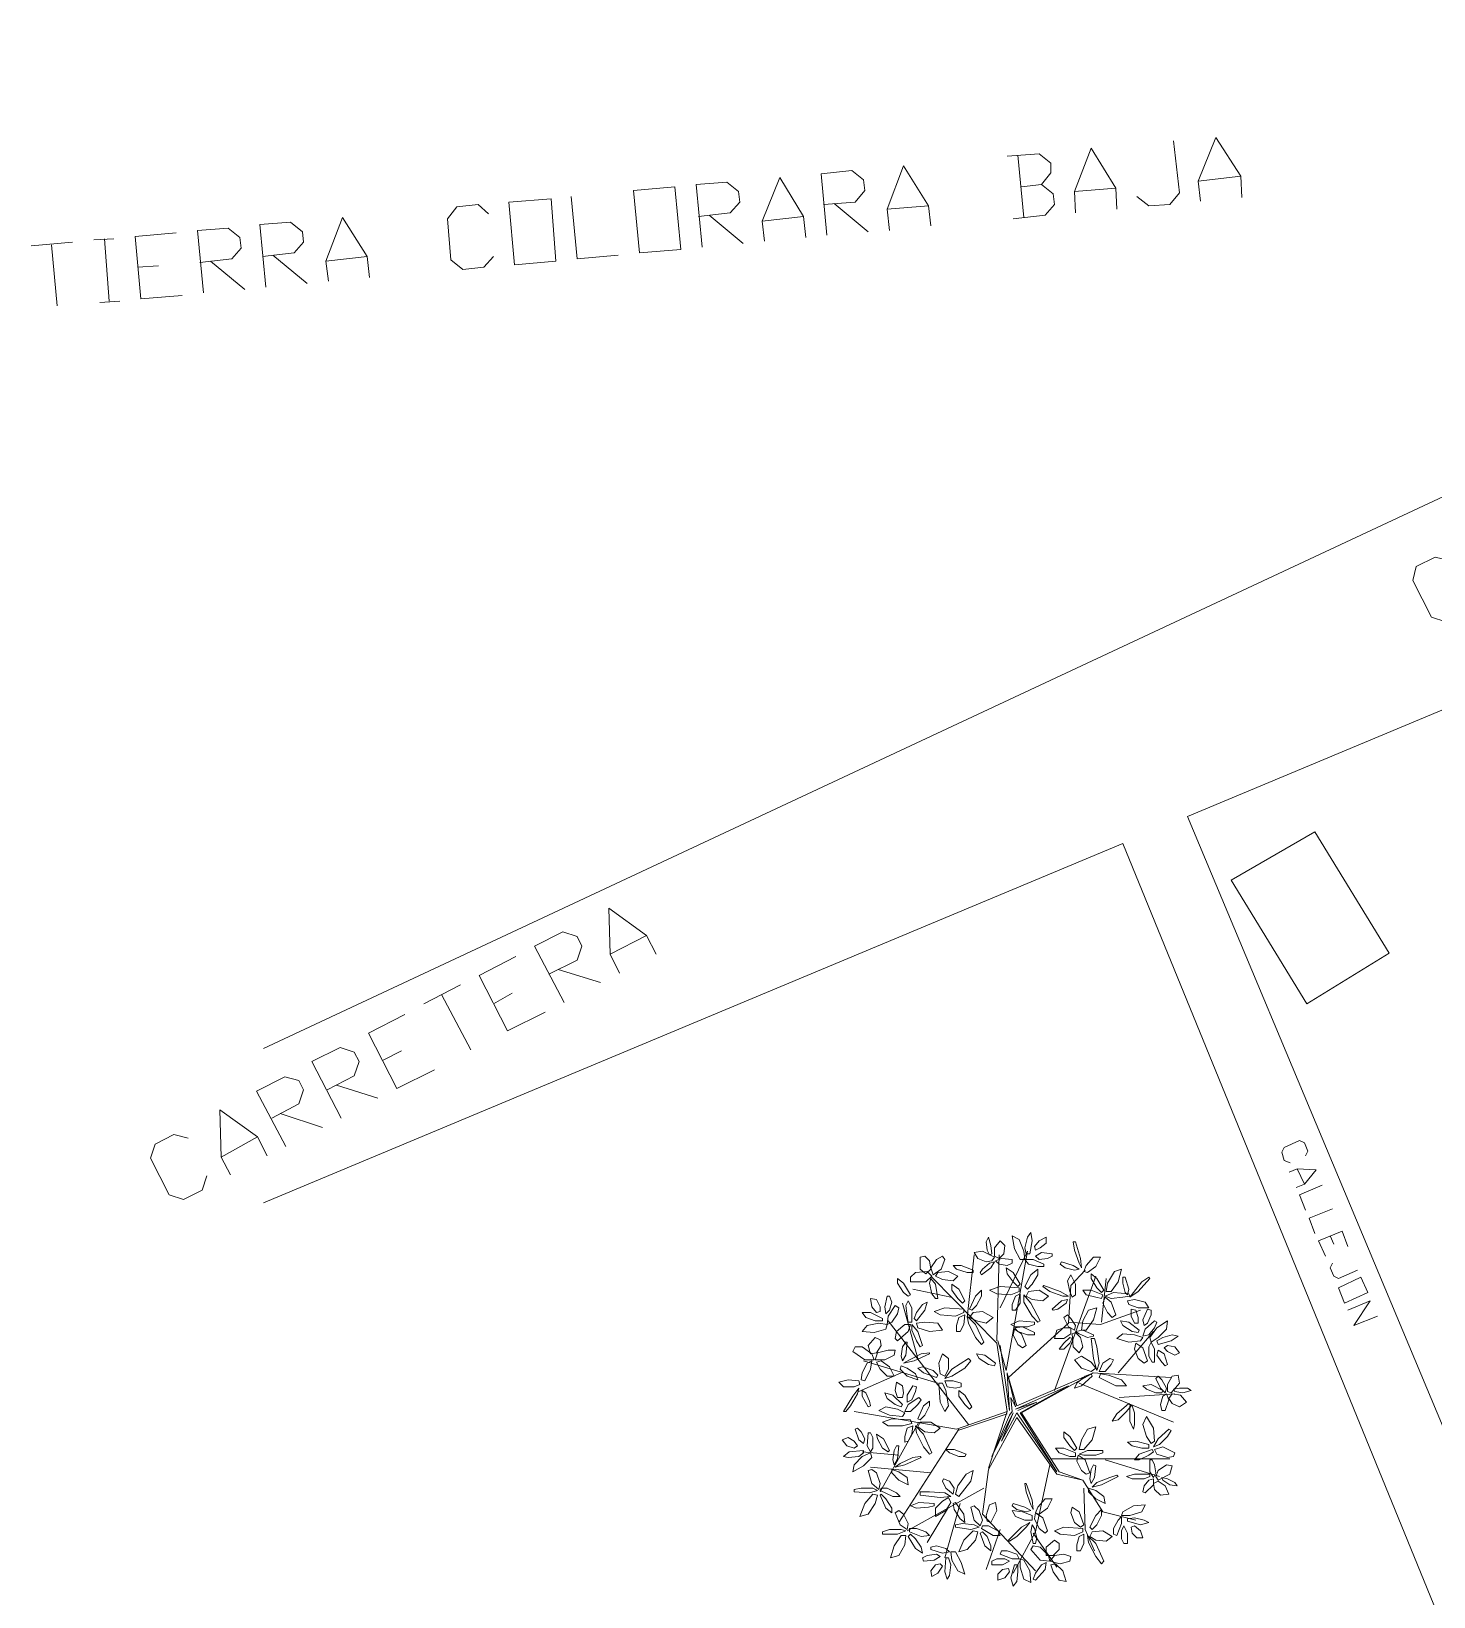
# Model space of a CAD drawing. Header units: millimetres. Extents: x 2413 to 2557, y 1886 to 2106.
# Drawn here: x 2467.81 to 2501.41, y 1978.59 to 2016.1 of the extents above; entities that cross this region are included whole.
import ezdxf

# ---------------------------------------------------------------- set-up
doc = ezdxf.new("R2010")
doc.units = ezdxf.units.MM
doc.layers.add('PDF_0', color=7, linetype='Continuous')
doc.layers.add('PDF_CVL_CUADCON_TIT', color=7, linetype='Continuous')

msp = doc.modelspace()

# ---------------------------------------------------------------- linework, layer by layer
at = {"layer": 'PDF_0', "lineweight": 9}
for points in [[(2491.617, 1986.953), (2491.674, 1987.208), (2491.758, 1987.321), (2491.787, 1987.123), (2491.73, 1986.812), (2491.645, 1986.812)], [(2490.77, 1986.784), (2490.826, 1986.812), (2490.798, 1987.01), (2490.742, 1987.208), (2490.685, 1987.095), (2490.714, 1986.897)], [(2490.996, 1986.699), (2490.883, 1986.756), (2490.883, 1986.953), (2491.024, 1987.123), (2491.137, 1987.01), (2491.109, 1986.812)], [(2491.617, 1986.671), (2491.504, 1986.671), (2491.363, 1986.925), (2491.307, 1987.236), (2491.476, 1987.151), (2491.589, 1986.869)], [(2491.871, 1986.897), (2491.843, 1986.982), (2491.956, 1987.123), (2492.125, 1987.208), (2492.125, 1987.066), (2491.984, 1986.953)], [(2492.803, 1986.897), (2492.916, 1986.586), (2492.973, 1986.473), (2492.944, 1986.699), (2492.831, 1987.095), (2492.775, 1987.095)], [(2489.33, 1986.643), (2489.358, 1986.445), (2489.245, 1986.332), (2489.104, 1986.445), (2489.104, 1986.728), (2489.217, 1986.756)], [(2489.64, 1986.756), (2489.697, 1986.671), (2489.612, 1986.445), (2489.414, 1986.304), (2489.358, 1986.473), (2489.499, 1986.671)], [(2490.233, 1986.36), (2489.979, 1986.445), (2489.895, 1986.53), (2490.092, 1986.53), (2490.375, 1986.417), (2490.375, 1986.36)], [(2490.685, 1986.615), (2490.488, 1986.699), (2490.403, 1986.84), (2490.601, 1986.869), (2490.883, 1986.728), (2490.826, 1986.643)], [(2490.601, 1986.445), (2490.77, 1986.586), (2490.883, 1986.615), (2490.798, 1986.473), (2490.572, 1986.304), (2490.544, 1986.36)], [(2491.194, 1986.53), (2490.996, 1986.558), (2490.911, 1986.643), (2491.052, 1986.699), (2491.307, 1986.671), (2491.307, 1986.586)], [(2491.928, 1986.502), (2491.702, 1986.558), (2491.617, 1986.671), (2491.815, 1986.671), (2492.069, 1986.558), (2492.069, 1986.502)], [(2492.154, 1986.699), (2491.956, 1986.671), (2491.871, 1986.756), (2492.013, 1986.84), (2492.267, 1986.812), (2492.267, 1986.756)], [(2492.577, 1986.473), (2492.803, 1986.417), (2492.916, 1986.445), (2492.775, 1986.53), (2492.493, 1986.615), (2492.464, 1986.558)], [(2493.029, 1986.389), (2493.114, 1986.36), (2493.312, 1986.502), (2493.425, 1986.728), (2493.255, 1986.728), (2493.086, 1986.53)], [(2488.708, 1985.88), (2488.567, 1986.106), (2488.567, 1986.219), (2488.708, 1986.106), (2488.878, 1985.824), (2488.821, 1985.796)], [(2488.991, 1986.36), (2489.273, 1986.389), (2489.386, 1986.276), (2489.245, 1986.134), (2488.878, 1986.134), (2488.878, 1986.247)], [(2489.386, 1985.852), (2489.33, 1986.106), (2489.358, 1986.219), (2489.471, 1986.078), (2489.527, 1985.739), (2489.471, 1985.739)], [(2489.471, 1986.276), (2489.527, 1986.36), (2489.782, 1986.389), (2490.008, 1986.276), (2489.895, 1986.163), (2489.64, 1986.191)], [(2491.335, 1986.134), (2491.194, 1986.332), (2491.165, 1986.473), (2491.335, 1986.36), (2491.504, 1986.078), (2491.448, 1986.022)], [(2491.787, 1986.078), (2491.928, 1986.304), (2491.928, 1986.445), (2491.758, 1986.304), (2491.617, 1986.022), (2491.674, 1985.965)], [(2492.747, 1985.767), (2492.831, 1985.824), (2492.831, 1986.078), (2492.719, 1986.304), (2492.634, 1986.163), (2492.69, 1985.909)], [(2493.34, 1985.993), (2493.199, 1986.219), (2493.199, 1986.332), (2493.34, 1986.219), (2493.509, 1985.937), (2493.453, 1985.88)], [(2493.566, 1985.909), (2493.679, 1985.909), (2493.848, 1986.134), (2493.933, 1986.445), (2493.763, 1986.389), (2493.594, 1986.106)], [(2493.961, 1986.106), (2494.018, 1985.88), (2494.074, 1985.824), (2494.102, 1985.965), (2494.018, 1986.247), (2493.961, 1986.247)], [(2494.413, 1986.134), (2494.215, 1985.88), (2494.131, 1985.767), (2494.328, 1985.909), (2494.611, 1986.219), (2494.582, 1986.247)], [(2488.426, 1985.654), (2488.37, 1985.457), (2488.285, 1985.372), (2488.257, 1985.541), (2488.313, 1985.796), (2488.37, 1985.796)], [(2490.008, 1985.739), (2489.866, 1985.937), (2489.866, 1986.078), (2490.036, 1985.965), (2490.177, 1985.683), (2490.12, 1985.626)], [(2490.459, 1985.57), (2490.572, 1985.796), (2490.572, 1985.937), (2490.431, 1985.796), (2490.29, 1985.485), (2490.346, 1985.457)], [(2491.278, 1985.824), (2490.939, 1985.852), (2490.77, 1985.937), (2491.024, 1986.022), (2491.476, 1985.993), (2491.476, 1985.909)], [(2491.307, 1985.457), (2491.391, 1985.457), (2491.504, 1985.626), (2491.504, 1985.852), (2491.391, 1985.796), (2491.307, 1985.598)], [(2491.787, 1985.316), (2491.589, 1985.654), (2491.589, 1985.824), (2491.758, 1985.626), (2491.984, 1985.203), (2491.928, 1985.174)], [(2491.645, 1985.796), (2491.702, 1985.909), (2491.956, 1985.937), (2492.182, 1985.796), (2492.041, 1985.683), (2491.787, 1985.711)], [(2492.21, 1985.909), (2492.521, 1985.796), (2492.662, 1985.796), (2492.464, 1985.909), (2492.069, 1986.05), (2492.041, 1986.022)], [(2493.312, 1985.767), (2493.086, 1985.824), (2493.001, 1985.937), (2493.199, 1985.937), (2493.481, 1985.824), (2493.453, 1985.739)], [(2493.594, 1985.4), (2493.481, 1985.626), (2493.537, 1985.767), (2493.679, 1985.654), (2493.792, 1985.344), (2493.707, 1985.287)], [(2493.961, 1985.767), (2493.679, 1985.739), (2493.537, 1985.796), (2493.735, 1985.88), (2494.102, 1985.852), (2494.131, 1985.796)], [(2488.031, 1985.203), (2487.805, 1985.287), (2487.72, 1985.4), (2487.918, 1985.4), (2488.2, 1985.259), (2488.2, 1985.203)], [(2488.144, 1985.428), (2488.059, 1985.4), (2487.946, 1985.541), (2487.918, 1985.739), (2488.059, 1985.711), (2488.144, 1985.541)], [(2488.567, 1985.372), (2488.426, 1985.174), (2488.313, 1985.118), (2488.341, 1985.316), (2488.511, 1985.57), (2488.596, 1985.513)], [(2488.793, 1985.316), (2488.765, 1985.57), (2488.821, 1985.683), (2488.906, 1985.513), (2488.906, 1985.174), (2488.821, 1985.174)], [(2489.019, 1985.4), (2489.16, 1985.598), (2489.273, 1985.654), (2489.217, 1985.457), (2489.019, 1985.203), (2488.963, 1985.259)], [(2489.951, 1985.316), (2489.584, 1985.344), (2489.443, 1985.428), (2489.697, 1985.513), (2490.149, 1985.485), (2490.149, 1985.4)], [(2490.29, 1985.287), (2490.375, 1985.4), (2490.601, 1985.428), (2490.855, 1985.287), (2490.685, 1985.146), (2490.459, 1985.203)], [(2492.408, 1985.485), (2492.606, 1985.626), (2492.634, 1985.711), (2492.493, 1985.683), (2492.267, 1985.485), (2492.295, 1985.457)], [(2492.973, 1984.977), (2493.086, 1984.977), (2493.255, 1985.231), (2493.34, 1985.513), (2493.142, 1985.457), (2493.001, 1985.203)], [(2494.074, 1985.683), (2494.102, 1985.598), (2494.328, 1985.513), (2494.582, 1985.513), (2494.498, 1985.654), (2494.243, 1985.711)], [(2494.328, 1985.146), (2494.243, 1985.146), (2494.159, 1985.316), (2494.159, 1985.485), (2494.272, 1985.457), (2494.328, 1985.287)], [(2494.639, 1985.344), (2494.554, 1985.146), (2494.469, 1985.09), (2494.441, 1985.231), (2494.554, 1985.485), (2494.639, 1985.457)], [(2488.313, 1985.118), (2488.285, 1985.005), (2488.002, 1984.92), (2487.72, 1984.948), (2487.833, 1985.09), (2488.115, 1985.146)], [(2488.539, 1984.948), (2488.737, 1985.118), (2488.878, 1985.118), (2488.821, 1984.948), (2488.567, 1984.722), (2488.511, 1984.779)], [(2489.019, 1984.722), (2488.906, 1984.977), (2488.906, 1985.118), (2489.047, 1984.948), (2489.16, 1984.61), (2489.104, 1984.581)], [(2489.019, 1985.146), (2489.047, 1985.033), (2489.33, 1984.948), (2489.64, 1984.977), (2489.527, 1985.146), (2489.217, 1985.174)], [(2489.979, 1984.948), (2490.064, 1984.948), (2490.149, 1985.118), (2490.177, 1985.344), (2490.036, 1985.287), (2489.979, 1985.09)], [(2490.431, 1984.807), (2490.262, 1985.146), (2490.233, 1985.316), (2490.431, 1985.118), (2490.629, 1984.694), (2490.572, 1984.638)], [(2491.674, 1985.061), (2491.391, 1985.061), (2491.278, 1985.118), (2491.476, 1985.203), (2491.843, 1985.174), (2491.843, 1985.118)], [(2491.448, 1984.638), (2491.335, 1984.864), (2491.363, 1985.005), (2491.532, 1984.892), (2491.645, 1984.61), (2491.561, 1984.553)], [(2491.674, 1984.864), (2491.448, 1984.948), (2491.363, 1985.033), (2491.561, 1985.061), (2491.843, 1984.92), (2491.843, 1984.864)], [(2492.719, 1985.033), (2492.719, 1984.892), (2492.549, 1984.779), (2492.323, 1984.779), (2492.38, 1984.977), (2492.549, 1985.033)], [(2492.719, 1985.259), (2492.831, 1985.09), (2492.803, 1984.977), (2492.662, 1985.061), (2492.549, 1985.287), (2492.634, 1985.344)], [(2494.187, 1984.948), (2493.961, 1985.09), (2493.905, 1985.203), (2494.102, 1985.174), (2494.356, 1984.977), (2494.328, 1984.92)], [(2494.724, 1985.033), (2494.582, 1984.864), (2494.441, 1984.835), (2494.498, 1985.005), (2494.724, 1985.203), (2494.78, 1985.174)], [(2494.639, 1984.694), (2494.611, 1984.807), (2494.78, 1985.033), (2495.034, 1985.203), (2495.006, 1985.005), (2494.808, 1984.807)], [(2488.172, 1984.61), (2488.059, 1984.44), (2487.918, 1984.412), (2487.861, 1984.61), (2488.031, 1984.807), (2488.144, 1984.751)], [(2488.68, 1984.581), (2488.652, 1984.355), (2488.68, 1984.242), (2488.765, 1984.384), (2488.793, 1984.694), (2488.765, 1984.694)], [(2492.747, 1984.779), (2492.69, 1984.807), (2492.549, 1984.666), (2492.436, 1984.525), (2492.549, 1984.525), (2492.69, 1984.666)], [(2492.944, 1984.807), (2493.001, 1984.581), (2492.916, 1984.44), (2492.775, 1984.581), (2492.747, 1984.892), (2492.831, 1984.92)], [(2493.114, 1984.807), (2492.916, 1984.892), (2492.831, 1984.948), (2493.001, 1984.977), (2493.255, 1984.864), (2493.255, 1984.835)], [(2493.34, 1984.581), (2493.396, 1984.186), (2493.34, 1984.016), (2493.255, 1984.299), (2493.199, 1984.779), (2493.283, 1984.779)], [(2494.441, 1984.807), (2494.385, 1984.722), (2494.102, 1984.694), (2493.82, 1984.779), (2493.961, 1984.892), (2494.243, 1984.864)], [(2494.328, 1984.299), (2494.243, 1984.525), (2494.272, 1984.666), (2494.441, 1984.553), (2494.554, 1984.242), (2494.469, 1984.186)], [(2494.582, 1984.355), (2494.582, 1984.581), (2494.639, 1984.694), (2494.724, 1984.525), (2494.724, 1984.214), (2494.667, 1984.214)], [(2494.921, 1984.807), (2495.147, 1984.864), (2495.288, 1984.835), (2495.119, 1984.722), (2494.808, 1984.638), (2494.78, 1984.722)], [(2487.72, 1984.581), (2487.946, 1984.412), (2488.002, 1984.271), (2487.777, 1984.271), (2487.494, 1984.468), (2487.551, 1984.581)], [(2488.511, 1984.497), (2488.483, 1984.384), (2488.257, 1984.271), (2488.031, 1984.271), (2488.087, 1984.44), (2488.341, 1984.497)], [(2489.132, 1984.412), (2488.85, 1984.271), (2488.708, 1984.186), (2488.963, 1984.242), (2489.33, 1984.412), (2489.33, 1984.44)], [(2489.697, 1983.875), (2489.584, 1983.932), (2489.556, 1984.186), (2489.64, 1984.412), (2489.782, 1984.299), (2489.782, 1984.045)], [(2490.177, 1984.073), (2489.866, 1983.875), (2489.697, 1983.819), (2489.866, 1984.045), (2490.262, 1984.299), (2490.318, 1984.242)], [(2490.742, 1984.158), (2490.516, 1984.299), (2490.459, 1984.412), (2490.657, 1984.384), (2490.911, 1984.186), (2490.883, 1984.129)], [(2493.312, 1984.073), (2493.199, 1983.988), (2492.973, 1984.073), (2492.803, 1984.271), (2492.973, 1984.355), (2493.199, 1984.214)], [(2493.735, 1984.271), (2493.65, 1984.299), (2493.481, 1984.186), (2493.396, 1983.988), (2493.537, 1983.988), (2493.679, 1984.158)], [(2494.893, 1984.214), (2494.78, 1984.384), (2494.808, 1984.497), (2494.949, 1984.412), (2495.034, 1984.158), (2494.978, 1984.129)], [(2494.949, 1984.553), (2495.034, 1984.61), (2495.204, 1984.581), (2495.317, 1984.44), (2495.204, 1984.384), (2495.034, 1984.468)], [(2487.72, 1983.96), (2487.833, 1984.186), (2487.946, 1984.242), (2487.918, 1984.045), (2487.777, 1983.762), (2487.692, 1983.791)], [(2488.059, 1984.214), (2488.172, 1984.242), (2488.37, 1984.101), (2488.483, 1983.875), (2488.313, 1983.875), (2488.144, 1984.045)], [(2488.652, 1984.129), (2488.624, 1984.045), (2488.793, 1983.875), (2489.047, 1983.791), (2488.991, 1983.932), (2488.793, 1984.073)], [(2489.414, 1984.016), (2489.16, 1984.101), (2489.047, 1984.073), (2489.189, 1983.96), (2489.499, 1983.847), (2489.527, 1983.904)], [(2493.057, 1983.875), (2492.86, 1983.706), (2492.803, 1983.593), (2492.973, 1983.649), (2493.227, 1983.875), (2493.199, 1983.932)], [(2493.622, 1983.904), (2493.933, 1983.791), (2494.046, 1983.649), (2493.792, 1983.649), (2493.396, 1983.847), (2493.425, 1983.932)], [(2494.893, 1983.791), (2495.006, 1983.593), (2494.978, 1983.48), (2494.865, 1983.593), (2494.752, 1983.819), (2494.808, 1983.875)], [(2495.034, 1983.678), (2495.147, 1983.875), (2495.288, 1983.904), (2495.317, 1983.706), (2495.119, 1983.48), (2495.034, 1983.508)], [(2487.664, 1983.678), (2487.635, 1983.762), (2487.381, 1983.791), (2487.155, 1983.734), (2487.268, 1983.621), (2487.522, 1983.621)], [(2487.438, 1983.169), (2487.607, 1983.452), (2487.635, 1983.593), (2487.494, 1983.395), (2487.268, 1983.028), (2487.325, 1983.028)], [(2487.89, 1983.282), (2487.805, 1983.48), (2487.72, 1983.536), (2487.72, 1983.395), (2487.861, 1983.141), (2487.918, 1983.169)], [(2488.68, 1983.367), (2488.567, 1983.367), (2488.511, 1983.536), (2488.539, 1983.734), (2488.68, 1983.649), (2488.708, 1983.48)], [(2488.991, 1983.508), (2488.906, 1983.311), (2488.793, 1983.254), (2488.793, 1983.423), (2488.934, 1983.649), (2489.019, 1983.621)], [(2489.725, 1983.536), (2489.782, 1983.169), (2489.697, 1983.028), (2489.584, 1983.254), (2489.556, 1983.706), (2489.64, 1983.706)], [(2490.092, 1983.621), (2490.092, 1983.706), (2489.895, 1983.762), (2489.697, 1983.762), (2489.753, 1983.621), (2489.951, 1983.593)], [(2490.177, 1983.198), (2490.036, 1983.395), (2490.036, 1983.536), (2490.177, 1983.423), (2490.346, 1983.141), (2490.29, 1983.085)], [(2494.752, 1983.48), (2494.526, 1983.565), (2494.441, 1983.649), (2494.639, 1983.678), (2494.921, 1983.536), (2494.893, 1983.48)], [(2495.175, 1983.565), (2495.204, 1983.508), (2495.401, 1983.48), (2495.599, 1983.536), (2495.514, 1983.593), (2495.317, 1983.593)], [(2488.737, 1983), (2488.68, 1982.915), (2488.37, 1982.943), (2488.115, 1983.056), (2488.285, 1983.141), (2488.567, 1983.085)], [(2488.511, 1983.198), (2488.313, 1983.339), (2488.257, 1983.48), (2488.454, 1983.423), (2488.68, 1983.198), (2488.652, 1983.141)], [(2489.047, 1983.198), (2488.878, 1983.028), (2488.737, 1983.028), (2488.821, 1983.198), (2489.076, 1983.367), (2489.132, 1983.311)], [(2489.217, 1982.943), (2489.33, 1983.169), (2489.33, 1983.282), (2489.189, 1983.169), (2489.047, 1982.859), (2489.104, 1982.83)], [(2494.046, 1983.028), (2493.848, 1982.83), (2493.707, 1982.802), (2493.82, 1982.972), (2494.102, 1983.226), (2494.159, 1983.169)], [(2494.243, 1983), (2494.243, 1982.717), (2494.215, 1982.605), (2494.131, 1982.802), (2494.131, 1983.169), (2494.187, 1983.169)], [(2494.865, 1983.198), (2494.921, 1983.395), (2495.006, 1983.452), (2495.062, 1983.311), (2494.978, 1983.056), (2494.893, 1983.056)], [(2495.062, 1983.339), (2495.147, 1983.452), (2495.345, 1983.423), (2495.486, 1983.254), (2495.317, 1983.141), (2495.147, 1983.226)], [(2488.68, 1982.689), (2488.341, 1982.689), (2488.2, 1982.774), (2488.426, 1982.859), (2488.878, 1982.83), (2488.906, 1982.746)], [(2489.047, 1982.661), (2489.104, 1982.774), (2489.358, 1982.774), (2489.584, 1982.633), (2489.443, 1982.52), (2489.217, 1982.548)], [(2494.639, 1982.266), (2494.724, 1982.322), (2494.695, 1982.633), (2494.526, 1982.915), (2494.441, 1982.717), (2494.526, 1982.435)], [(2487.607, 1982.209), (2487.522, 1982.153), (2487.353, 1982.209), (2487.24, 1982.35), (2487.381, 1982.407), (2487.522, 1982.322)], [(2487.692, 1982.548), (2487.777, 1982.379), (2487.748, 1982.266), (2487.635, 1982.35), (2487.551, 1982.605), (2487.607, 1982.633)], [(2487.974, 1982.407), (2487.974, 1982.153), (2487.918, 1982.068), (2487.833, 1982.209), (2487.861, 1982.52), (2487.918, 1982.52)], [(2488.2, 1982.153), (2488.087, 1982.379), (2488.059, 1982.492), (2488.228, 1982.379), (2488.37, 1982.096), (2488.341, 1982.068)], [(2488.737, 1982.294), (2488.821, 1982.322), (2488.906, 1982.492), (2488.934, 1982.689), (2488.793, 1982.633), (2488.737, 1982.435)], [(2489.189, 1982.181), (2489.019, 1982.52), (2488.991, 1982.689), (2489.189, 1982.492), (2489.386, 1982.04), (2489.33, 1982.011)], [(2492.69, 1982.209), (2492.549, 1982.407), (2492.549, 1982.548), (2492.69, 1982.435), (2492.86, 1982.153), (2492.803, 1982.096)], [(2492.916, 1982.124), (2493.029, 1982.124), (2493.227, 1982.35), (2493.312, 1982.661), (2493.114, 1982.605), (2492.973, 1982.35)], [(2495.034, 1982.435), (2494.836, 1982.237), (2494.695, 1982.181), (2494.808, 1982.379), (2495.062, 1982.605), (2495.119, 1982.576)], [(2487.635, 1981.955), (2487.381, 1981.927), (2487.268, 1981.955), (2487.409, 1982.068), (2487.748, 1982.096), (2487.748, 1982.04)], [(2487.918, 1982.04), (2487.946, 1981.927), (2487.748, 1981.729), (2487.494, 1981.588), (2487.522, 1981.757), (2487.72, 1981.955)], [(2488.483, 1982.096), (2488.454, 1981.87), (2488.483, 1981.757), (2488.567, 1981.899), (2488.596, 1982.209), (2488.539, 1982.209)], [(2490.036, 1981.955), (2489.81, 1982.04), (2489.725, 1982.124), (2489.923, 1982.124), (2490.205, 1982.011), (2490.177, 1981.955)], [(2492.69, 1981.955), (2492.436, 1982.04), (2492.351, 1982.153), (2492.549, 1982.153), (2492.831, 1982.04), (2492.831, 1981.955)], [(2493.312, 1981.983), (2493.029, 1981.983), (2492.916, 1982.011), (2493.114, 1982.096), (2493.481, 1982.096), (2493.481, 1982.04)], [(2494.413, 1982.153), (2494.187, 1982.209), (2494.074, 1982.294), (2494.272, 1982.322), (2494.582, 1982.237), (2494.582, 1982.153)], [(2494.582, 1981.983), (2494.356, 1981.87), (2494.243, 1981.87), (2494.356, 1982.011), (2494.667, 1982.124), (2494.695, 1982.068)], [(2495.034, 1981.927), (2494.78, 1982.011), (2494.724, 1982.124), (2494.921, 1982.181), (2495.204, 1982.04), (2495.175, 1981.955)], [(2488.059, 1981.56), (2488.144, 1981.305), (2488.115, 1981.164), (2487.946, 1981.305), (2487.861, 1981.616), (2487.946, 1981.644)], [(2488.426, 1981.644), (2488.426, 1981.56), (2488.596, 1981.39), (2488.821, 1981.277), (2488.793, 1981.447), (2488.596, 1981.588)], [(2488.934, 1981.927), (2488.624, 1981.786), (2488.511, 1981.701), (2488.737, 1981.757), (2489.132, 1981.927), (2489.104, 1981.955)], [(2492.973, 1981.616), (2492.86, 1981.842), (2492.888, 1981.983), (2493.057, 1981.87), (2493.17, 1981.56), (2493.086, 1981.531)], [(2493.199, 1981.644), (2493.17, 1981.418), (2493.199, 1981.305), (2493.283, 1981.447), (2493.312, 1981.729), (2493.255, 1981.757)], [(2494.724, 1981.757), (2494.752, 1981.56), (2494.695, 1981.447), (2494.611, 1981.588), (2494.611, 1981.87), (2494.667, 1981.87)], [(2494.808, 1981.616), (2495.006, 1981.757), (2495.147, 1981.729), (2495.091, 1981.531), (2494.808, 1981.39), (2494.752, 1981.475)], [(2489.669, 1981.418), (2489.64, 1981.362), (2489.725, 1981.193), (2489.895, 1981.051), (2489.923, 1981.193), (2489.81, 1981.362)], [(2490.008, 1981.249), (2490.205, 1981.531), (2490.375, 1981.616), (2490.318, 1981.362), (2490.036, 1980.995), (2489.951, 1981.051)], [(2491.645, 1981.108), (2491.758, 1980.797), (2491.815, 1980.684), (2491.787, 1980.91), (2491.645, 1981.305), (2491.617, 1981.305)], [(2493.65, 1981.447), (2493.34, 1981.334), (2493.227, 1981.221), (2493.453, 1981.277), (2493.848, 1981.475), (2493.82, 1981.503)], [(2494.469, 1981.418), (2494.187, 1981.418), (2494.046, 1981.475), (2494.243, 1981.531), (2494.611, 1981.531), (2494.611, 1981.475)], [(2494.469, 1981.249), (2494.582, 1981.39), (2494.695, 1981.418), (2494.695, 1981.277), (2494.498, 1981.08), (2494.441, 1981.108)], [(2494.695, 1981.305), (2494.808, 1981.362), (2494.978, 1981.249), (2495.062, 1981.051), (2494.865, 1981.023), (2494.724, 1981.164)], [(2494.893, 1981.447), (2494.921, 1981.39), (2495.091, 1981.277), (2495.26, 1981.249), (2495.204, 1981.334), (2495.034, 1981.418)], [(2487.692, 1981.193), (2487.974, 1981.193), (2488.087, 1981.136), (2487.89, 1981.08), (2487.522, 1981.108), (2487.522, 1981.164)], [(2488.087, 1981.023), (2487.974, 1981.051), (2487.777, 1980.825), (2487.664, 1980.515), (2487.861, 1980.571), (2488.031, 1980.825)], [(2488.313, 1981.193), (2488.539, 1981.08), (2488.624, 1980.995), (2488.454, 1980.995), (2488.144, 1981.136), (2488.172, 1981.193)], [(2488.285, 1980.938), (2488.426, 1980.712), (2488.426, 1980.6), (2488.285, 1980.712), (2488.144, 1981.023), (2488.172, 1981.051)], [(2489.33, 1981.108), (2489.697, 1981.08), (2489.838, 1980.995), (2489.584, 1980.967), (2489.104, 1981.023), (2489.104, 1981.108)], [(2489.782, 1980.967), (2489.838, 1980.854), (2489.725, 1980.656), (2489.471, 1980.515), (2489.471, 1980.712), (2489.64, 1980.882)], [(2491.871, 1980.6), (2491.956, 1980.571), (2492.154, 1980.712), (2492.267, 1980.938), (2492.097, 1980.938), (2491.928, 1980.741)], [(2493.142, 1981.193), (2493.142, 1981.108), (2493.312, 1980.938), (2493.537, 1980.825), (2493.509, 1980.995), (2493.312, 1981.136)], [(2488.708, 1980.571), (2488.821, 1980.345), (2488.793, 1980.204), (2488.624, 1980.317), (2488.511, 1980.6), (2488.596, 1980.656)], [(2489.302, 1980.741), (2489.019, 1980.712), (2488.878, 1980.769), (2489.076, 1980.854), (2489.443, 1980.825), (2489.443, 1980.769)], [(2489.923, 1980.684), (2490.064, 1980.458), (2490.177, 1980.374), (2490.149, 1980.571), (2489.951, 1980.854), (2489.895, 1980.825)], [(2490.516, 1980.656), (2490.601, 1980.43), (2490.544, 1980.289), (2490.403, 1980.43), (2490.318, 1980.741), (2490.403, 1980.769)], [(2490.685, 1980.543), (2490.77, 1980.797), (2490.911, 1980.854), (2490.939, 1980.656), (2490.798, 1980.374), (2490.714, 1980.402)], [(2491.419, 1980.684), (2491.645, 1980.628), (2491.758, 1980.656), (2491.617, 1980.741), (2491.335, 1980.825), (2491.307, 1980.769)], [(2491.787, 1980.43), (2491.787, 1980.543), (2491.561, 1980.628), (2491.307, 1980.656), (2491.391, 1980.515), (2491.617, 1980.43)], [(2491.956, 1980.232), (2491.843, 1980.458), (2491.871, 1980.6), (2492.041, 1980.487), (2492.154, 1980.176), (2492.097, 1980.119)], [(2492.803, 1980.374), (2492.719, 1980.6), (2492.747, 1980.741), (2492.916, 1980.628), (2493.029, 1980.317), (2492.944, 1980.261)], [(2493.34, 1980.317), (2493.453, 1980.543), (2493.453, 1980.684), (2493.312, 1980.543), (2493.17, 1980.261), (2493.227, 1980.204)], [(2493.735, 1980.232), (2493.848, 1980.43), (2493.933, 1980.515), (2493.933, 1980.345), (2493.82, 1980.063), (2493.735, 1980.091)], [(2493.933, 1980.543), (2493.961, 1980.628), (2494.215, 1980.769), (2494.498, 1980.797), (2494.413, 1980.628), (2494.131, 1980.543)], [(2488.37, 1980.204), (2488.652, 1980.204), (2488.765, 1980.176), (2488.567, 1980.091), (2488.2, 1980.091), (2488.2, 1980.148)], [(2489.019, 1980.232), (2489.245, 1980.148), (2489.33, 1980.063), (2489.132, 1980.035), (2488.85, 1980.148), (2488.85, 1980.232)], [(2490.12, 1980.345), (2490.403, 1980.317), (2490.516, 1980.261), (2490.318, 1980.204), (2489.951, 1980.261), (2489.951, 1980.317)], [(2490.488, 1980.148), (2490.375, 1980.176), (2490.149, 1979.95), (2490.036, 1979.668), (2490.233, 1979.724), (2490.431, 1979.95)], [(2490.714, 1980.035), (2490.798, 1979.809), (2490.798, 1979.696), (2490.657, 1979.809), (2490.544, 1980.119), (2490.601, 1980.148)], [(2490.742, 1980.289), (2490.968, 1980.176), (2491.024, 1980.063), (2490.855, 1980.063), (2490.572, 1980.232), (2490.601, 1980.289)], [(2491.419, 1980.035), (2491.645, 1980.261), (2491.73, 1980.374), (2491.532, 1980.261), (2491.222, 1979.95), (2491.25, 1979.922)], [(2491.9, 1980.006), (2491.843, 1980.232), (2491.787, 1980.317), (2491.758, 1980.148), (2491.815, 1979.865), (2491.871, 1979.865)], [(2492.803, 1980.063), (2492.464, 1980.091), (2492.323, 1980.176), (2492.549, 1980.261), (2493.001, 1980.232), (2493.001, 1980.148)], [(2493.17, 1980.035), (2493.227, 1980.148), (2493.481, 1980.176), (2493.707, 1980.035), (2493.566, 1979.922), (2493.312, 1979.95)], [(2493.933, 1979.978), (2493.933, 1980.176), (2493.989, 1980.289), (2494.074, 1980.119), (2494.074, 1979.865), (2493.989, 1979.865)], [(2494.243, 1980.487), (2494.469, 1980.43), (2494.582, 1980.374), (2494.385, 1980.317), (2494.074, 1980.402), (2494.074, 1980.458)], [(2494.159, 1980.261), (2494.243, 1980.289), (2494.385, 1980.176), (2494.441, 1980.006), (2494.3, 1980.006), (2494.187, 1980.119)], [(2488.765, 1980.063), (2488.652, 1980.063), (2488.483, 1979.809), (2488.398, 1979.526), (2488.596, 1979.583), (2488.737, 1979.837)], [(2488.991, 1979.978), (2489.132, 1979.781), (2489.16, 1979.639), (2488.991, 1979.752), (2488.821, 1980.035), (2488.878, 1980.091)], [(2489.499, 1979.809), (2489.725, 1979.752), (2489.81, 1979.668), (2489.64, 1979.639), (2489.358, 1979.724), (2489.358, 1979.781)], [(2491.984, 1979.781), (2492.182, 1979.583), (2492.21, 1979.442), (2491.984, 1979.47), (2491.758, 1979.724), (2491.815, 1979.809)], [(2492.436, 1979.724), (2492.295, 1979.583), (2492.125, 1979.583), (2492.125, 1979.781), (2492.323, 1979.95), (2492.436, 1979.865)], [(2492.86, 1979.696), (2492.944, 1979.696), (2493.029, 1979.865), (2493.029, 1980.091), (2492.916, 1980.035), (2492.86, 1979.837)], [(2493.312, 1979.555), (2493.142, 1979.894), (2493.114, 1980.063), (2493.312, 1979.865), (2493.509, 1979.442), (2493.453, 1979.385)], [(2489.273, 1979.583), (2489.499, 1979.611), (2489.584, 1979.555), (2489.443, 1979.47), (2489.189, 1979.442), (2489.16, 1979.526)], [(2489.584, 1979.385), (2489.64, 1979.329), (2489.527, 1979.159), (2489.386, 1979.075), (2489.358, 1979.216), (2489.471, 1979.357)], [(2489.838, 1979.357), (2489.81, 1979.103), (2489.753, 1979.018), (2489.697, 1979.188), (2489.725, 1979.526), (2489.782, 1979.526)], [(2489.838, 1979.668), (2489.951, 1979.668), (2490.092, 1979.413), (2490.177, 1979.131), (2490.008, 1979.216), (2489.866, 1979.47)], [(2490.939, 1979.498), (2491.137, 1979.498), (2491.25, 1979.442), (2491.081, 1979.357), (2490.826, 1979.357), (2490.826, 1979.442)], [(2491.194, 1979.696), (2491.419, 1979.611), (2491.476, 1979.498), (2491.307, 1979.498), (2491.024, 1979.611), (2491.052, 1979.696)], [(2491.504, 1979.498), (2491.589, 1979.47), (2491.73, 1979.216), (2491.758, 1978.933), (2491.589, 1979.018), (2491.504, 1979.3)], [(2491.871, 1979.159), (2492.013, 1979.357), (2492.125, 1979.413), (2492.097, 1979.244), (2491.871, 1978.99), (2491.815, 1979.018)], [(2492.719, 1979.555), (2492.69, 1979.442), (2492.464, 1979.385), (2492.21, 1979.442), (2492.323, 1979.583), (2492.549, 1979.611)], [(2492.238, 1979.357), (2492.351, 1979.385), (2492.521, 1979.216), (2492.606, 1978.962), (2492.436, 1978.99), (2492.295, 1979.188)], [(2491.222, 1979.272), (2491.25, 1979.188), (2491.137, 1979.046), (2490.968, 1978.99), (2490.968, 1979.131), (2491.081, 1979.244)], [(2491.448, 1979.188), (2491.419, 1978.962), (2491.335, 1978.849), (2491.278, 1979.046), (2491.363, 1979.357), (2491.448, 1979.357)]]:
    msp.add_lwpolyline(points, close=True, dxfattribs=at)
for points in [[(2490.233, 1985.287), (2490.403, 1986.784)], [(2490.939, 1984.722), (2490.996, 1986.784)], [(2491.024, 1985.513), (2491.674, 1986.869), (2491.165, 1984.016), (2490.968, 1984.722)], [(2491.194, 1983.028), (2490.939, 1984.666), (2489.386, 1986.247)], [(2493.057, 1986.417), (2492.719, 1986.05), (2492.662, 1985.146), (2491.222, 1983.847), (2491.419, 1983.169), (2493.255, 1983.96), (2491.532, 1983), (2492.436, 1981.588), (2493.001, 1981.39)], [(2492.323, 1983.536), (2493.312, 1986.276)], [(2493.453, 1985.174), (2493.566, 1986.219)], [(2489.838, 1985.767), (2488.934, 1985.965)], [(2489.047, 1984.299), (2488.68, 1985.626)], [(2492.662, 1985.174), (2493.425, 1985.118), (2494.385, 1985.457)], [(2490.262, 1982.717), (2488.341, 1985.203)], [(2493.848, 1983.96), (2494.695, 1984.948)], [(2491.024, 1984.61), (2491.25, 1983.056), (2491.194, 1983.96), (2491.391, 1983.141), (2491.278, 1983.367), (2491.307, 1983.028), (2491.25, 1982.943), (2490.826, 1981.955), (2491.335, 1983), (2491.052, 1982.322), (2491.419, 1983), (2492.38, 1981.588), (2491.504, 1983), (2492.662, 1983.649), (2491.391, 1983.085), (2491.9, 1983.254), (2491.448, 1983.056)], [(2488.652, 1983.96), (2487.635, 1983.508)], [(2489.527, 1983.706), (2487.748, 1984.242)], [(2493.227, 1983.96), (2495.119, 1983.847)], [(2492.916, 1983.706), (2495.175, 1982.774)], [(2493.876, 1983.367), (2495.204, 1983.452)], [(2490.742, 1981.673), (2491.194, 1983.028), (2489.979, 1982.605), (2487.522, 1983.028)], [(2489.076, 1982.774), (2488.144, 1981.108)], [(2491.194, 1982.972), (2490.008, 1982.576)], [(2494.272, 1980.43), (2493.481, 1980.628), (2493.001, 1981.39), (2492.38, 1981.531), (2491.419, 1982.887), (2490.742, 1981.644), (2490.601, 1980.571), (2491.871, 1979.216)], [(2490.036, 1982.605), (2488.596, 1980.374)], [(2488.596, 1981.983), (2487.72, 1982.068)], [(2489.358, 1981.56), (2487.918, 1981.701)], [(2492.21, 1981.757), (2491.871, 1980.148), (2491.335, 1979.159)], [(2492.238, 1981.899), (2495.091, 1981.899)], [(2493.537, 1981.87), (2494.836, 1981.475)], [(2490.629, 1981.193), (2488.793, 1980.176)], [(2493.029, 1981.193), (2493.057, 1980.204), (2493.283, 1979.696)], [(2489.782, 1980.741), (2489.273, 1979.894)], [(2490.064, 1980.825), (2489.697, 1979.526)], [(2491.024, 1980.204), (2490.685, 1979.244)], [(2491.815, 1980.119), (2492.38, 1979.3)]]:
    msp.add_lwpolyline(points, dxfattribs=at)
at = {"layer": 'PDF_CVL_CUADCON_TIT', "lineweight": 9}
for points in [[(2473.374, 1991.726), (2525.477, 2016.097)], [(2495.825, 2012.03), (2495.768, 2012.51), (2496.192, 2013.555), (2496.785, 2012.623), (2496.813, 2012.115)], [(2492.013, 2012.426), (2492.238, 2012.708), (2492.238, 2012.934), (2491.956, 2013.16), (2491.194, 2013.103)], [(2491.448, 2013.132), (2491.589, 2011.635)], [(2492.831, 2011.748), (2492.803, 2012.256), (2493.199, 2013.301), (2493.792, 2012.341), (2493.82, 2011.833)], [(2494.3, 2012.143), (2494.582, 2011.917), (2495.091, 2011.946), (2495.317, 2012.228), (2495.175, 2013.47)], [(2486.873, 2011.211), (2486.732, 2012.68), (2487.466, 2012.764), (2487.748, 2012.539), (2487.777, 2012.284), (2487.551, 2012.002), (2486.788, 2011.946)], [(2488.37, 2011.324), (2488.313, 2011.833), (2488.708, 2012.877), (2489.302, 2011.917), (2489.358, 2011.437)], [(2483.88, 2010.929), (2483.738, 2012.426), (2484.473, 2012.482), (2484.755, 2012.256), (2484.783, 2012.002), (2484.557, 2011.748), (2483.795, 2011.663)], [(2485.376, 2011.07), (2485.32, 2011.55), (2485.743, 2012.595), (2486.308, 2011.663), (2486.365, 2011.155)], [(2491.335, 2011.607), (2492.097, 2011.691), (2492.323, 2011.946), (2492.295, 2012.2), (2492.013, 2012.426), (2491.532, 2012.369)], [(2495.768, 2012.51), (2496.785, 2012.623)], [(2480.745, 2012.143), (2480.886, 2010.646), (2481.874, 2010.731)], [(2492.803, 2012.256), (2493.792, 2012.341)], [(2474.928, 2010.11), (2474.871, 2010.59), (2475.266, 2011.635), (2475.859, 2010.703), (2475.916, 2010.195)], [(2478.881, 2010.703), (2478.655, 2010.449), (2478.147, 2010.392), (2477.864, 2010.618), (2477.78, 2011.607), (2478.006, 2011.889), (2478.514, 2011.946), (2478.768, 2011.72)], [(2484.049, 2011.691), (2484.868, 2011.014)], [(2485.32, 2011.55), (2486.308, 2011.663)], [(2487.042, 2011.974), (2487.861, 2011.296)], [(2488.313, 2011.833), (2489.302, 2011.917)], [(2471.426, 2009.771), (2470.437, 2009.686), (2470.296, 2011.183), (2471.285, 2011.268)], [(2471.934, 2009.828), (2471.793, 2011.324), (2472.527, 2011.381), (2472.81, 2011.155), (2472.838, 2010.901), (2472.612, 2010.646), (2471.849, 2010.562)], [(2473.431, 2009.969), (2473.29, 2011.465), (2474.024, 2011.522), (2474.306, 2011.296), (2474.335, 2011.042), (2474.109, 2010.788), (2473.346, 2010.703)], [(2467.811, 2010.957), (2468.8, 2011.042)], [(2468.291, 2010.985), (2468.432, 2009.517)], [(2469.308, 2011.098), (2469.788, 2011.127)], [(2469.562, 2011.127), (2469.675, 2009.63)], [(2472.104, 2010.59), (2472.923, 2009.912)], [(2473.6, 2010.731), (2474.419, 2010.053)], [(2474.871, 2010.59), (2475.859, 2010.703)], [(2470.353, 2010.449), (2470.861, 2010.477)], [(2469.449, 2009.602), (2469.929, 2009.63)], [(2529.515, 1973.907), (2528.781, 1976.42), (2525.307, 1984.101), (2520.789, 1992.517), (2516.101, 2000.48), (2513.559, 2006.128), (2505.313, 2001.384), (2495.514, 1997.289), (2508.476, 1966.31)], [(2502.235, 2002.513), (2502.151, 2002.175), (2501.699, 2001.949), (2501.36, 2002.062), (2500.908, 2002.937), (2500.993, 2003.276), (2501.445, 2003.502), (2501.783, 2003.417)], [(2473.374, 1988.027), (2493.961, 1996.64), (2508.081, 1962.074)], [(2481.903, 1993.533), (2481.677, 1993.985), (2481.649, 1995.086), (2482.552, 1994.437), (2482.778, 1993.985)], [(2480.575, 1992.827), (2479.869, 1994.183), (2480.547, 1994.522), (2480.886, 1994.409), (2480.999, 1994.183), (2480.886, 1993.844), (2480.208, 1993.505)], [(2481.677, 1993.985), (2482.552, 1994.437)], [(2480.124, 1992.601), (2479.22, 1992.15), (2478.542, 1993.477), (2479.418, 1993.929)], [(2477.215, 1992.799), (2478.09, 1993.251)], [(2480.434, 1993.618), (2481.451, 1993.307)], [(2477.639, 1993.025), (2478.345, 1991.698)], [(2478.881, 1992.799), (2479.333, 1993.053)], [(2477.469, 1991.218), (2476.565, 1990.766), (2475.888, 1992.093), (2476.763, 1992.545)], [(2475.238, 1990.06), (2474.532, 1991.415), (2475.21, 1991.754), (2475.549, 1991.641), (2475.662, 1991.415), (2475.549, 1991.076), (2474.899, 1990.738)], [(2476.227, 1991.444), (2476.678, 1991.669)], [(2473.911, 1989.382), (2473.205, 1990.709), (2473.883, 1991.048), (2474.222, 1990.963), (2474.335, 1990.738), (2474.222, 1990.399), (2473.572, 1990.06)], [(2475.125, 1990.85), (2476.114, 1990.54)], [(2472.584, 1988.704), (2472.358, 1989.128), (2472.329, 1990.257), (2473.233, 1989.608), (2473.459, 1989.156)], [(2473.77, 1990.173), (2474.786, 1989.834)], [(2472.019, 1988.676), (2471.906, 1988.337), (2471.454, 1988.111), (2471.115, 1988.224), (2470.663, 1989.1), (2470.776, 1989.439), (2471.228, 1989.664), (2471.567, 1989.58)], [(2472.358, 1989.128), (2473.233, 1989.608)], [(2497.971, 1988.987), (2497.83, 1989.043), (2497.773, 1989.241), (2497.83, 1989.354), (2498.197, 1989.523), (2498.31, 1989.467), (2498.395, 1989.269), (2498.338, 1989.156)], [(2497.943, 1988.761), (2498.141, 1988.845), (2498.592, 1988.817), (2498.31, 1988.478), (2498.112, 1988.394)], [(2498.141, 1988.845), (2498.31, 1988.478)], [(2498.734, 1988.45), (2498.197, 1988.224), (2498.338, 1987.857)], [(2498.988, 1987.885), (2498.423, 1987.659), (2498.564, 1987.292)], [(2498.818, 1986.756), (2498.649, 1987.123), (2499.214, 1987.349), (2499.355, 1986.982)], [(2498.931, 1987.236), (2499.016, 1987.038)], [(2498.988, 1986.586), (2498.931, 1986.473), (2499.016, 1986.276), (2499.129, 1986.219), (2499.581, 1986.417)], [(2499.355, 1985.457), (2499.891, 1985.683), (2499.496, 1985.09), (2500.061, 1985.316)]]:
    msp.add_lwpolyline(points, dxfattribs=at)
for points in [[(2479.389, 2010.505), (2479.248, 2012.002), (2480.265, 2012.087), (2480.378, 2010.59)], [(2482.383, 2010.788), (2482.242, 2012.284), (2483.23, 2012.369), (2483.371, 2010.872)], [(2496.559, 1995.764), (2498.366, 1992.799), (2500.343, 1994.013), (2498.564, 1996.922)], [(2499.129, 1985.993), (2499.665, 1986.247), (2499.835, 1985.88), (2499.27, 1985.626)]]:
    msp.add_lwpolyline(points, close=True, dxfattribs=at)

doc.saveas('drawing.dxf')
